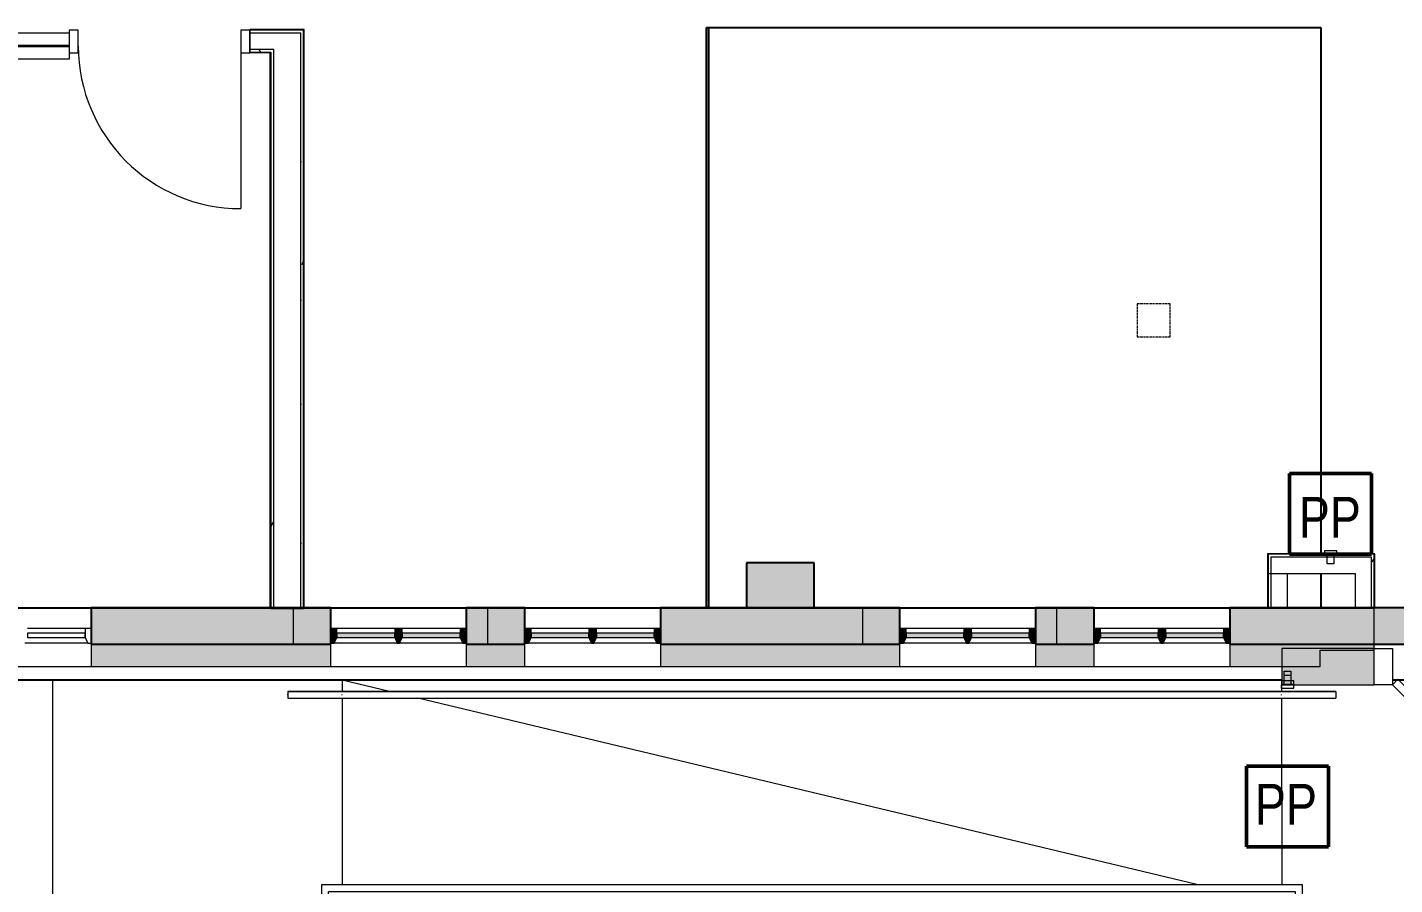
# Model space of a CAD drawing. Header units: inches. Extents: x -3640 to -1418, y -3630 to 137.
# Drawn here: x -2056.1 to -1753.4, y -1219.9 to -1030.1 of the extents above; entities that cross this region are included whole.
import ezdxf

# ---------------------------------------------------------------- set-up
doc = ezdxf.new("R2010")
doc.units = ezdxf.units.IN
doc.header["$MEASUREMENT"] = 0
doc.linetypes.add('Dash', pattern=[0.25, 0.125, -0.125])
doc.linetypes.add('Hidden Equipment- BSALS', pattern=[0.0625, 0.03125, -0.03125])
for name, color, linetype, lineweight in [('A-ANNO-NOTE', 131, 'Continuous', 13), ('A-DETL-GENF-HDLN', 1, 'Dash', 9), ('A-DETL-MEDM', 33, 'Continuous', 20), ('A-DOOR', 31, 'Continuous', 13), ('A-DOOR-FRAM', 31, 'Continuous', 13), ('A-FLOR', 192, 'Continuous', 13), ('A-FLOR-HRAL', 11, 'Continuous', 13), ('A-GLAZ-CURT', 52, 'Continuous', 13), ('A-GLAZ-CWMG', 51, 'Continuous', 13), ('A-WALL', 113, 'Continuous', 13), ('A-WALL-PATT', 111, 'Continuous', 13), ('E-SERT', 181, 'Continuous', 13), ('I-WALL', 2, 'Continuous', 13), ('L-SITE-WALL', 31, 'Continuous', 13), ('Q-SPCQ', 91, 'Continuous', 13), ('S-COLS', 52, 'Continuous', 13)]:
    doc.layers.add(name, color=color, linetype=linetype, lineweight=lineweight)
doc.styles.add('Arial Narrow', font='ARIALN.TTF', dxfattribs={"height": 9})
pattern_1 = [(0, (0, 0), (30.72, 7.68), [1.267, -21.773, 1.267, -21.773, -122.88]), (0, (0, 0), (30.72, 7.68), [-46.08, 1.267, -44.813, 1.267, -21.773, -53.76]), (0, (0, 0), (30.72, 7.68), [-115.2, 1.267, -14.093, 1.267, -37.133]), (120, (11.52, 3.84), (-22.011075, 22.7643), [1.267, -21.773, 1.267, -21.773, -122.88]), (120, (11.52, 3.84), (-22.011075, 22.7643), [-46.08, 1.267, -44.813, 1.267, -21.773, -53.76]), (120, (11.52, 3.84), (-22.011075, 22.7643), [-115.2, 1.267, -14.093, 1.267, -37.133]), (240, (15.36, 19.2), (-8.708925, -30.4443), [1.267, -21.773, 1.267, -21.773, -122.88]), (240, (15.36, 19.2), (-8.708925, -30.4443), [-46.08, 1.267, -44.813, 1.267, -21.773, -53.76]), (240, (15.36, 19.2), (-8.708925, -30.4443), [-115.2, 1.267, -14.093, 1.267, -37.133])]

# ---------------------------------------------------------------- blocks, each defined once
blk = doc.blocks.new('15830016-STRUCT_MARTINEZ-MOORE_CENTRAL_v2018_rvt-1-DIMENSION PLAN - LEVEL 1 _567_ - 2__ - CAD')
at = {"layer": 'A-WALL-PATT', "lineweight": 20}
h = blk.add_hatch(color=10, dxfattribs=at)
h.paths.add_polyline_path([(-2839.4, -1166.64), (-2839.4, -1158.64), (-2857.4, -1158.64), (-2857.4, -1166.64), (-2852.9, -1166.64)], flags=0)
h.paths.add_polyline_path([(-2799.4, -1166.64), (-2744.9, -1166.64), (-2744.9, -1158.64), (-2799.4, -1158.64), (-2799.4, -1163.58)], flags=0)
h.paths.add_polyline_path([(-2618.9, -1166.64), (-2618.9, -1158.64), (-2671.9, -1158.64), (-2671.9, -1166.64)], flags=0)
h.paths.add_polyline_path([(-2545.9, -1166.64), (-2492.9, -1166.64), (-2492.9, -1158.64), (-2545.9, -1158.64)], flags=0)
h.paths.add_polyline_path([(-2575.9, -1166.64), (-2575.9, -1158.64), (-2588.9, -1158.64), (-2588.9, -1166.64)], flags=0)
h.paths.add_polyline_path([(-2419.9, -1166.64), (-2366.9, -1166.64), (-2366.9, -1158.64), (-2419.9, -1158.64), (-2419.9, -1163.58)], flags=0)
h.paths.add_polyline_path([(-2452.83, -1166.64), (-2449.9, -1166.64), (-2449.9, -1158.64), (-2462.9, -1158.64), (-2462.9, -1166.64)], flags=0)
h.paths.add_polyline_path([(-2336.9, -1166.64), (-2323.9, -1166.64), (-2323.9, -1158.64), (-2336.9, -1158.64)], flags=0)
h.paths.add_polyline_path([(-2714.9, -1166.64), (-2701.9, -1166.64), (-2701.9, -1158.64), (-2714.9, -1158.64), (-2714.9, -1163.58)], flags=0)
h.paths.add_polyline_path([(-1994.53, -1166.64), (-1988.9, -1166.64), (-1988.9, -1158.64), (-2041.9, -1158.64), (-2041.9, -1166.64), (-2032.72, -1166.64)], flags=0)
h.paths.add_polyline_path([(-1915.9, -1166.64), (-1862.9, -1166.64), (-1862.9, -1158.64), (-1915.9, -1158.64), (-1915.9, -1163.58)], flags=0)
h.paths.add_polyline_path([(-2210.9, -1166.64), (-2197.9, -1166.64), (-2197.9, -1158.64), (-2210.9, -1158.64), (-2210.9, -1163.58)], flags=0)
h.paths.add_polyline_path([(-2167.9, -1166.64), (-2114.9, -1166.64), (-2114.9, -1158.64), (-2167.9, -1158.64), (-2167.9, -1163.58)], flags=0)
h.paths.add_polyline_path([(-2240.9, -1166.64), (-2240.9, -1158.64), (-2293.9, -1158.64), (-2293.9, -1166.64)], flags=0)
h.paths.add_polyline_path([(-1945.9, -1166.64), (-1945.9, -1158.64), (-1958.9, -1158.64), (-1958.9, -1166.64), (-1956.34, -1166.64)], flags=0)
h.paths.add_polyline_path([(-1747.16, -1166.64), (-1747.16, -1158.64), (-1789.9, -1158.64), (-1789.9, -1166.64), (-1765.39, -1166.64)], flags=0)
h.paths.add_polyline_path([(-1832.9, -1166.64), (-1819.9, -1166.64), (-1819.9, -1158.64), (-1832.9, -1158.64), (-1832.9, -1163.58)], flags=0)
at = {"layer": 'S-COLS', "lineweight": 5}
blk.add_hatch(color=50, dxfattribs=at).paths.add_polyline_path([(-1896.9, -1158.64), (-1881.9, -1158.64), (-1881.9, -1148.64), (-1896.9, -1148.64)], flags=0)
at = {"layer": 'A-FLOR', "color": 253, "lineweight": 25}
for p, q in [((-1905.71, -1158.64), (-1905.71, -1030.14)), ((-1905.71, -1030.14), (-1769.71, -1030.14)), ((-1905.27, -1030.14), (-1905.27, -1158.64)), ((-1769.71, -1030.14), (-1769.71, -1146.64)), ((-1769.71, -1151.02), (-1769.71, -1158.64))]:
    blk.add_line(p, q, dxfattribs=at)
at = {"layer": 'A-WALL', "color": 253, "lineweight": 25}
for p, q in [((-2105.66, -1158.64), (-2041.9, -1158.64)), ((-1988.9, -1158.64), (-1958.9, -1158.64)), ((-1945.9, -1158.64), (-1915.9, -1158.64)), ((-1862.9, -1158.64), (-1832.9, -1158.64)), ((-1819.9, -1158.64), (-1789.9, -1158.64)), ((-1778.4, -1174.64), (-2105.66, -1174.64)), ((-1747.16, -1174.64), (-1753.9, -1174.64))]:
    blk.add_line(p, q, dxfattribs=at)
at = {"layer": 'L-SITE-WALL', "color": 253, "lineweight": 25}
for p, q in [((-1988.9, -1158.64), (-2041.9, -1158.64)), ((-2041.9, -1158.64), (-2041.9, -1166.64)), ((-1988.9, -1166.64), (-1988.9, -1158.64)), ((-1945.9, -1158.64), (-1958.9, -1158.64)), ((-1958.9, -1158.64), (-1958.9, -1166.64)), ((-1945.9, -1166.64), (-1945.9, -1158.64)), ((-1896.9, -1158.64), (-1915.9, -1158.64)), ((-1915.9, -1158.64), (-1915.9, -1166.64)), ((-1881.9, -1158.64), (-1896.9, -1158.64)), ((-1862.9, -1158.64), (-1881.9, -1158.64)), ((-1862.9, -1166.64), (-1862.9, -1158.64)), ((-1819.9, -1158.64), (-1832.9, -1158.64)), ((-1832.9, -1158.64), (-1832.9, -1166.64)), ((-1819.9, -1166.64), (-1819.9, -1158.64)), ((-1747.16, -1158.64), (-1789.9, -1158.64)), ((-1789.9, -1158.64), (-1789.9, -1166.64)), ((-2041.9, -1166.64), (-1988.9, -1166.64)), ((-1958.9, -1166.64), (-1945.9, -1166.64)), ((-1915.9, -1166.64), (-1862.9, -1166.64)), ((-1832.9, -1166.64), (-1819.9, -1166.64)), ((-1789.9, -1166.64), (-1747.16, -1166.64))]:
    blk.add_line(p, q, dxfattribs=at)
at = {"layer": 'S-COLS', "color": 253, "lineweight": 25}
for p, q in [((-1881.9, -1148.64), (-1896.9, -1148.64)), ((-1896.9, -1148.64), (-1896.9, -1158.64)), ((-1881.9, -1158.64), (-1881.9, -1148.64))]:
    blk.add_line(p, q, dxfattribs=at)
at = {"layer": 'S-COLS', "color": 9}
blk.add_line((-1896.9, -1158.64), (-1881.9, -1158.64), dxfattribs=at)
blk = doc.blocks.new('SD_Card_Reader-BSALS - Card Reader-2502576-DIMENSION PLAN - LEVEL 1 _567_ - 2__ - CAD')
at = {"layer": 'E-SERT', "color": 250, "lineweight": 9}
for p, q in [((-1777.85, -1174.77), (-1777.85, -1172.64)), ((-1777.85, -1172.64), (-1776.35, -1172.64)), ((-1776.35, -1172.64), (-1776.35, -1174.77)), ((-1778.47, -1174.77), (-1778.47, -1175.52)), ((-1775.72, -1174.77), (-1778.47, -1174.77)), ((-1778.47, -1175.52), (-1775.72, -1175.52)), ((-1775.72, -1175.52), (-1775.72, -1174.77))]:
    blk.add_line(p, q, dxfattribs=at)
blk = doc.blocks.new('SD_Pass Plate-BSALS - Standard-2505287-DIMENSION PLAN - LEVEL 1 _567_ - 2__ - CAD')
at = {"layer": 'E-SERT', "color": 250, "lineweight": 9}
for p, q in [((-1766.21, -1146.02), (-1768.96, -1146.02)), ((-1768.96, -1146.02), (-1768.96, -1146.77)), ((-1768.96, -1146.77), (-1766.21, -1146.77)), ((-1768.34, -1148.89), (-1768.34, -1146.77)), ((-1766.84, -1146.77), (-1766.84, -1148.89)), ((-1766.21, -1146.77), (-1766.21, -1146.02)), ((-1766.84, -1148.89), (-1768.34, -1148.89))]:
    blk.add_line(p, q, dxfattribs=at)
blk = doc.blocks.new('SD_Pass Plate-BSALS - Standard-2884169-DIMENSION PLAN - LEVEL 1 _567_ - 2__ - CAD')
at = {"layer": 'E-SERT', "color": 250, "lineweight": 9}
for p, q in [((-1777.86, -1175.64), (-1777.86, -1173.52)), ((-1777.86, -1173.52), (-1776.36, -1173.52)), ((-1776.36, -1173.52), (-1776.36, -1175.64)), ((-1778.49, -1175.64), (-1778.49, -1176.39)), ((-1775.74, -1175.64), (-1778.49, -1175.64)), ((-1778.49, -1176.39), (-1775.74, -1176.39)), ((-1775.74, -1176.39), (-1775.74, -1175.64))]:
    blk.add_line(p, q, dxfattribs=at)
blk = doc.blocks.new('15830016-ELEC_BSALS_CENTRAL_v2018_rvt-1-DIMENSION PLAN - LEVEL 1 _567_ - 2__ - CAD')
at = {"layer": 'A-ANNO-NOTE', "lineweight": 50}
for p, q in [((-1776.65, -1128.86), (-1758.53, -1128.86)), ((-1776.65, -1146.77), (-1776.65, -1128.86)), ((-1758.53, -1146.77), (-1758.53, -1128.86)), ((-1776.65, -1146.77), (-1758.53, -1146.77)), ((-1786.17, -1193.64), (-1786.17, -1211.55)), ((-1768.05, -1193.64), (-1786.17, -1193.64)), ((-1768.05, -1193.64), (-1768.05, -1211.55)), ((-1768.05, -1211.55), (-1786.17, -1211.55))]:
    blk.add_line(p, q, dxfattribs=at)
at = {"color": 250, "lineweight": 9}
for name in ['SD_Pass Plate-BSALS - Standard-2505287-DIMENSION PLAN - LEVEL 1 _567_ - 2__ - CAD', 'SD_Pass Plate-BSALS - Standard-2884169-DIMENSION PLAN - LEVEL 1 _567_ - 2__ - CAD', 'SD_Card_Reader-BSALS - Card Reader-2502576-DIMENSION PLAN - LEVEL 1 _567_ - 2__ - CAD']:
    blk.add_blockref(name, (0, 0), dxfattribs=at)
at = {"layer": 'A-ANNO-NOTE', "lineweight": 9, "char_height": 9, "width": 16.968, "attachment_point": 1, "style": 'Arial Narrow'}
for insert in [(-1774.62, -1134.07), (-1784.33, -1197.6)]:
    blk.add_mtext('PP', dxfattribs=dict(at, insert=insert))
blk = doc.blocks.new('System Panel - Winco Glass-383356-DIMENSION PLAN - LEVEL 1 _567_ - 2__ - CAD')
at = {"layer": 'A-GLAZ-CURT', "lineweight": 9}
blk.add_hatch(color=90, dxfattribs=at).paths.add_polyline_path([(6.390625, 0), (6.390625, 1), (-6.390625, 1), (-6.390625, 0)], flags=0)
at = {"layer": 'A-GLAZ-CURT', "lineweight": 20}
for p, q in [((6.390625, 1), (-6.390625, 1)), ((-6.390625, 1), (-6.390625, 0)), ((6.390625, 0), (6.390625, 1)), ((-6.390625, 0), (6.390625, 0))]:
    blk.add_line(p, q, dxfattribs=at)
blk = doc.blocks.new('Rectangular Mullion - Winco Accent Full_Left-383357-DIMENSION PLAN - LEVEL 1 _567_ - 2__ - CAD')
at = {"layer": 'A-GLAZ-CWMG', "lineweight": 9}
blk.add_hatch(color=90, dxfattribs=at).paths.add_polyline_path([(-0.79, 1.25), (0, 1.25), (0, -2), (-1.38, -2), (-1.38, 0)], flags=0)
at = {"layer": 'A-GLAZ-CWMG', "lineweight": 20}
for p, q in [((-1.38, 0), (-0.79, 1.25)), ((-1.38, -2), (-1.38, 0)), ((-0.79, 1.25), (0, 1.25)), ((0, 1.25), (0, -2)), ((0, -2), (-1.38, -2))]:
    blk.add_line(p, q, dxfattribs=at)
blk = doc.blocks.new('Rectangular Mullion - Winco Accent Full_Right-383360-DIMENSION PLAN - LEVEL 1 _567_ - 2__ - CAD')
at = {"layer": 'A-GLAZ-CWMG', "lineweight": 9}
for p, q in [((-2730.74, -1163.2), (-2743.52, -1163.2)), ((-2730.16, -1166.45), (-2744.1, -1166.45))]:
    blk.add_line(p, q, dxfattribs=at)
blk = doc.blocks.new('Rectangular Mullion - Winco Accent Full_Right-383365-DIMENSION PLAN - LEVEL 1 _567_ - 2__ - CAD')
at = {"layer": 'A-GLAZ-CWMG', "lineweight": 9}
blk.add_hatch(color=90, dxfattribs=at).paths.add_polyline_path([(0, 1.25), (-0.79, 1.25), (-1.38, 0), (-1.38, -2), (0, -2), (0, -1.62)], flags=0)
at = {"layer": 'A-GLAZ-CWMG', "lineweight": 20}
for p, q in [((-0.79, 1.25), (-1.38, 0)), ((-1.38, 0), (-1.38, -2)), ((0, 1.25), (-0.79, 1.25)), ((0, -2), (0, 1.25)), ((-1.38, -2), (0, -2))]:
    blk.add_line(p, q, dxfattribs=at)
blk = doc.blocks.new('Rectangular Mullion - Winco Accent Full_Right-384203-DIMENSION PLAN - LEVEL 1 _567_ - 2__ - CAD')
at = {"layer": 'A-GLAZ-CWMG', "lineweight": 9}
for p, q in [((-2716.27, -1163.2), (-2729.05, -1163.2)), ((-2715.69, -1166.45), (-2729.63, -1166.45))]:
    blk.add_line(p, q, dxfattribs=at)
blk = doc.blocks.new('Rectangular Mullion - Winco Accent Full-384206-DIMENSION PLAN - LEVEL 1 _567_ - 2__ - CAD')
at = {"layer": 'A-GLAZ-CWMG', "lineweight": 9}
blk.add_hatch(color=90, dxfattribs=at).paths.add_polyline_path([(0.26, 1.25), (0.84, 0), (0.84, -2), (-0.84, -2), (-0.84, 0), (-0.26, 1.25)], flags=0)
at = {"layer": 'A-GLAZ-CWMG', "lineweight": 20}
for p, q in [((-0.84, 0), (-0.26, 1.25)), ((-0.84, -2), (-0.84, 0)), ((-0.26, 1.25), (0.26, 1.25)), ((0.26, 1.25), (0.84, 0)), ((0.84, 0), (0.84, -2)), ((0.84, -2), (-0.84, -2))]:
    blk.add_line(p, q, dxfattribs=at)
blk = doc.blocks.new('Basic Wall _ B6-7 1_4_-BSALS - ___-3569055-DIMENSION PLAN - LEVEL 1 _567_ - 2__ - CAD')
at = {"layer": 'I-WALL', "lineweight": 20}
for p, q in [((-2002.27, -1035.77), (-2002.15, -1035.64)), ((-2002.27, -1158.64), (-2002.27, -1035.77))]:
    blk.add_line(p, q, dxfattribs=at)
blk = doc.blocks.new('Basic Wall _ B6-7 1_4_-BSALS - ___-3569054-DIMENSION PLAN - LEVEL 1 _567_ - 2__ - CAD')
at = {"layer": 'I-WALL', "lineweight": 20}
for p in [(-1994.9, -1030.77), (-1994.77, -1158.64)]:
    blk.add_line(p, (-1994.77, -1030.64), dxfattribs=at)
blk = doc.blocks.new('Rectangular Mullion - Winco Accent Full_Left-V68-DIMENSION PLAN - LEVEL 1 _567_ - 2__ - CAD')
at = {"layer": 'A-GLAZ-CWMG', "lineweight": 20}
for p, q in [((-1.38, 0), (-0.79, 1.25)), ((-1.38, -2), (-1.38, 0)), ((-0.79, 1.25), (0, 1.25)), ((0, 1.25), (0, -2)), ((0, -2), (-1.38, -2))]:
    blk.add_line(p, q, dxfattribs=at)
blk = doc.blocks.new('System Panel - Winco Glass-V67-DIMENSION PLAN - LEVEL 1 _567_ - 2__ - CAD')
at = {"layer": 'A-GLAZ-CURT', "lineweight": 20}
for p, q in [((6.390625, 1), (-6.390625, 1)), ((-6.390625, 1), (-6.390625, 0)), ((6.390625, 0), (6.390625, 1)), ((-6.390625, 0), (6.390625, 0))]:
    blk.add_line(p, q, dxfattribs=at)
blk = doc.blocks.new('Rectangular Mullion - Winco Accent Full_Right-V71-DIMENSION PLAN - LEVEL 1 _567_ - 2__ - CAD')
at = {"layer": 'A-GLAZ-CWMG', "lineweight": 9}
for p, q in [((-2086.27, -1163.2), (-2099.05, -1163.2)), ((-2085.69, -1166.45), (-2099.63, -1166.45))]:
    blk.add_line(p, q, dxfattribs=at)
blk = doc.blocks.new('Door-J1_4-Curtain_Wall-_only works in CW_-BSALS1 - Door-J1_4-Wide_Stile-BSALS-3387958-DIMENSION PLAN - LEVEL 1 _567_ - 2__ - CAD')
at = {"layer": 'A-DOOR', "lineweight": 20}
blk.add_line((18, 0), (18, -36), dxfattribs=at)
at = {"layer": 'A-DOOR', "lineweight": 9}
blk.add_arc((18, 0), 36, 180, 270, dxfattribs=at)
blk = doc.blocks.new('System Panel - interior glazed panels-3387456-DIMENSION PLAN - LEVEL 1 _567_ - 2__ - CAD')
at = {"layer": 'A-GLAZ-CURT', "lineweight": 20}
for p, q in [((15, 0.125), (-15, 0.125)), ((-15, 0.125), (-15, -0.125)), ((15, -0.125), (15, 0.125)), ((-15, -0.125), (15, -0.125))]:
    blk.add_line(p, q, dxfattribs=at)
blk = doc.blocks.new('Rectangular Mullion - 2_ x 5_ Rectangular-3387459-DIMENSION PLAN - LEVEL 1 _567_ - 2__ - CAD')
at = {"layer": 'A-GLAZ-CWMG', "lineweight": 20}
for p, q in [((0, 3.5), (-2, 3.5)), ((-2, 3.5), (-2, -1.5)), ((0, -1.5), (0, 3.5)), ((-2, -1.5), (0, -1.5))]:
    blk.add_line(p, q, dxfattribs=at)
blk = doc.blocks.new('Rectangular Mullion - 2_ x 5_ Rectangular-3387454-DIMENSION PLAN - LEVEL 1 _567_ - 2__ - CAD')
at = {"layer": 'A-GLAZ-CWMG', "lineweight": 20}
for p, q in [((-1, 3.5), (1, 3.5)), ((-1, -1.5), (-1, 3.5)), ((1, 3.5), (1, -1.5)), ((1, -1.5), (-1, -1.5))]:
    blk.add_line(p, q, dxfattribs=at)
blk = doc.blocks.new('Rectangular Mullion - 6 x 6 interior mullion-2779906-DIMENSION PLAN - LEVEL 1 _567_ - 2__ - CAD')
at = {"layer": 'A-GLAZ-CWMG', "lineweight": 9}
for p, q in [((-2076.77, -1031.33), (-2046.77, -1031.33)), ((-2076.77, -1037.2), (-2076.77, -1035.77)), ((-2046.77, -1037.2), (-2076.77, -1037.2)), ((-2046.77, -1035.77), (-2046.77, -1037.2))]:
    blk.add_line(p, q, dxfattribs=at)
blk = doc.blocks.new('Basic Wall _ B3-4 7_8_-BSALS - ___-3568013-DIMENSION PLAN - LEVEL 1 _567_ - 2__ - CAD')
at = {"layer": 'I-WALL', "lineweight": 20}
for p, q in [((-2154.52, -1035.77), (-2154.65, -1035.64)), ((-2078.77, -1035.77), (-2154.52, -1035.77)), ((-2002.27, -1035.77), (-2006.77, -1035.77)), ((-2002.15, -1035.64), (-2002.27, -1035.77))]:
    blk.add_line(p, q, dxfattribs=at)
blk = doc.blocks.new('Basic Wall _ B3-4 7_8_-BSALS - ___-3568012-DIMENSION PLAN - LEVEL 1 _567_ - 2__ - CAD')
at = {"layer": 'I-WALL', "lineweight": 20}
for p, q in [((-2161.9, -1030.77), (-2162.02, -1030.64)), ((-2078.77, -1030.64), (-2162.02, -1030.64)), ((-2078.77, -1030.64), (-2078.77, -1030.77)), ((-2006.77, -1030.77), (-2006.77, -1030.64)), ((-1994.77, -1030.64), (-2006.77, -1030.64)), ((-1994.77, -1030.64), (-1994.9, -1030.77))]:
    blk.add_line(p, q, dxfattribs=at)
blk = doc.blocks.new('Equip-Projector-Ceiling- BSALS - PROJECTOR-3908034-DIMENSION PLAN - LEVEL 1 _567_ - 2__ - CAD')
at = {"layer": 'Q-SPCQ', "linetype": 'Hidden Equipment- BSALS', "lineweight": 20}
for p, q in [((-3.65, -3.65), (-3.65, 3.65)), ((-3.65, 3.65), (3.65, 3.65)), ((3.65, 3.65), (3.65, -3.65)), ((3.65, -3.65), (-3.65, -3.65))]:
    blk.add_line(p, q, dxfattribs=at)
blk = doc.blocks.new('Door-D2_8-Unequal_Pair-BSALS - D2_8-72X101-BSALS-4189709-DIMENSION PLAN - LEVEL 1 _567_ - 2__ - CAD')
at = {"layer": 'A-DETL-GENF-HDLN'}
blk.add_arc((-36, -4), 36, 317.7863, 0, dxfattribs=at)
at = {"layer": 'A-DETL-MEDM'}
for p, q in [((-34.76, -2.76), (-36, -4)), ((-9.31, -28.22), (-34.76, -2.76)), ((-36, -4), (-10.54, -29.46)), ((-10.54, -29.46), (-9.31, -28.22))]:
    blk.add_line(p, q, dxfattribs=at)
at = {"layer": 'A-DOOR', "lineweight": 20}
for p, q in [((34.25, -4), (36, -4)), ((34.25, -40), (34.25, -4)), ((36, -4), (36, -40)), ((36, -40), (34.25, -40))]:
    blk.add_line(p, q, dxfattribs=at)
at = {"layer": 'A-DOOR', "lineweight": 9}
blk.add_arc((36, -4.04), 36, 179.9323, 267.2137, dxfattribs=at)
at = {"layer": 'A-DOOR-FRAM', "lineweight": 20}
for p, q in [((-40, -4), (-40, 4)), ((-40, 4), (-36, 4)), ((-36, 4), (-36, -4)), ((36, -4), (36, 4)), ((36, 4), (40, 4)), ((40, 4), (40, -4)), ((-36, -4), (-40, -4)), ((40, -4), (36, -4))]:
    blk.add_line(p, q, dxfattribs=at)
blk = doc.blocks.new('Basic Wall _ A3-4 1_4_-BSALS - ___-3569889-DIMENSION PLAN - LEVEL 1 _567_ - 2__ - CAD')
at = {"layer": 'I-WALL', "lineweight": 20}
for q in [(-1781.4, -1146.77), (-1781.52, -1158.64)]:
    blk.add_line((-1781.52, -1146.64), q, dxfattribs=at)
blk = doc.blocks.new('Basic Wall _ A3-4 1_4_-BSALS - ___-3569892-DIMENSION PLAN - LEVEL 1 _567_ - 2__ - CAD')
at = {"layer": 'I-WALL', "lineweight": 20}
for p, q in [((-1781.4, -1146.77), (-1781.52, -1146.64)), ((-1757.77, -1146.64), (-1781.52, -1146.64)), ((-1757.77, -1146.64), (-1757.9, -1146.77))]:
    blk.add_line(p, q, dxfattribs=at)
blk = doc.blocks.new('Basic Wall _ A3-4 1_4_-BSALS - ___-3569893-DIMENSION PLAN - LEVEL 1 _567_ - 2__ - CAD')
at = {"layer": 'I-WALL', "lineweight": 20}
for p in [(-1757.9, -1146.77), (-1757.77, -1158.64)]:
    blk.add_line(p, (-1757.77, -1146.64), dxfattribs=at)
blk = doc.blocks.new('Top Rail Type - Top Rail_Internal_-V103-DIMENSION PLAN - LEVEL 1 _567_ - 2__ - CAD')
at = {"layer": 'A-FLOR-HRAL', "lineweight": 9}
for p, q in [((-1990.9, -1219.89), (-1986.39, -1219.89)), ((-1990.9, -1224.39), (-1990.9, -1219.89)), ((-1989.4, -1221.39), (-1986.39, -1221.39)), ((-1989.4, -1224.39), (-1989.4, -1221.39)), ((-1986.39, -1219.89), (-1794.07, -1219.89)), ((-1986.39, -1221.39), (-1794.07, -1221.39)), ((-1794.07, -1219.89), (-1778.4, -1219.89)), ((-1794.07, -1221.39), (-1778.4, -1221.39)), ((-1778.4, -1219.89), (-1773.9, -1219.89)), ((-1778.4, -1221.39), (-1775.4, -1221.39)), ((-1775.4, -1221.39), (-1775.4, -1267.02)), ((-1773.9, -1219.89), (-1773.9, -1267.02)), ((-1990.9, -1242.39), (-1990.9, -1224.39)), ((-1989.4, -1242.39), (-1989.4, -1224.39)), ((-1990.9, -1242.39), (-1989.4, -1242.39)), ((-1773.9, -1267.02), (-1775.4, -1267.02))]:
    blk.add_line(p, q, dxfattribs=at)
blk = doc.blocks.new('Basic Wall _ A3-4 1_4_-BSALS - ___-3569895-DIMENSION PLAN - LEVEL 1 _567_ - 2__ - CAD')
at = {"layer": 'I-WALL', "lineweight": 20}
for q in [(-1781.4, -1151.02), (-1781.52, -1158.64)]:
    blk.add_line((-1781.52, -1151.02), q, dxfattribs=at)
blk = doc.blocks.new('Top Rail Type - Top Rail_Internal_-4237984-DIMENSION PLAN - LEVEL 1 _567_ - 2__ - CAD')
at = {"layer": 'A-FLOR-HRAL', "lineweight": 9}
for p, q in [((-1986.34, -1177.14), (-1998.4, -1177.14)), ((-1972.73, -1177.14), (-1986.34, -1177.14)), ((-1778.38, -1177.14), (-1972.73, -1177.14)), ((-1766.4, -1177.14), (-1778.38, -1177.14)), ((-1998.4, -1177.98), (-1998.4, -1177.8)), ((-1998.4, -1178.64), (-1986.34, -1178.64)), ((-1986.34, -1178.64), (-1972.73, -1178.64)), ((-1972.73, -1178.64), (-1778.38, -1178.64)), ((-1778.38, -1178.64), (-1766.4, -1178.64)), ((-1766.4, -1177.8), (-1766.4, -1177.98))]:
    blk.add_line(p, q, dxfattribs=at)
for points in [[(-1986.36, -1177.98), (-1986.36, -1177.95), (-1986.36, -1177.89), (-1986.36, -1177.83), (-1986.36, -1177.8)], [(-1778.41, -1177.98), (-1778.41, -1177.95), (-1778.41, -1177.89), (-1778.41, -1177.83), (-1778.41, -1177.8)]]:
    blk.add_open_spline(points, degree=3, dxfattribs=at)
blk = doc.blocks.new('Top Rail Type - Top Rail_Internal_-V121-DIMENSION PLAN - LEVEL 1 _567_ - 2__ - CAD')
at = {"layer": 'A-FLOR-HRAL', "lineweight": 9}
for p, q in [((-1998.4, -1177.14), (-1998.4, -1178.64)), ((-1998.4, -1177.14), (-1986.36, -1177.14)), ((-1986.36, -1177.14), (-1972.77, -1177.14)), ((-1972.77, -1177.14), (-1778.41, -1177.14)), ((-1778.41, -1177.14), (-1766.4, -1177.14)), ((-1766.4, -1177.14), (-1766.4, -1178.64)), ((-1998.4, -1178.64), (-1986.36, -1178.64)), ((-1986.36, -1178.64), (-1972.77, -1178.64)), ((-1972.77, -1178.64), (-1778.41, -1178.64)), ((-1778.41, -1178.64), (-1766.4, -1178.64))]:
    blk.add_line(p, q, dxfattribs=at)

msp = doc.modelspace()

# ---------------------------------------------------------------- block references
at = {"lineweight": 5}
msp.add_blockref('15830016-STRUCT_MARTINEZ-MOORE_CENTRAL_v2018_rvt-1-DIMENSION PLAN - LEVEL 1 _567_ - 2__ - CAD', (0, 0), dxfattribs=at)

# ---------------------------------------------------------------- next in the draw order: hatches: boundary and pattern name
at = {"layer": 'A-WALL-PATT', "lineweight": 9}
h = msp.add_hatch(dxfattribs=at)
h.set_pattern_fill('FP_1', color=256, style=0, pattern_type=2)
h.set_pattern_definition(pattern_1)
h.paths.add_polyline_path([(-2001.52, -1031.39), (-1995.52, -1031.39), (-1995.52, -1030.77), (-2006.77, -1030.77), (-2006.77, -1031.39), (-2002.15, -1031.39)], flags=0)
h.paths.add_polyline_path([(-2078.77, -1031.39), (-2078.77, -1030.77), (-2161.9, -1030.77), (-2161.9, -1031.39), (-2147.3, -1031.39)], flags=0)
h = msp.add_hatch(dxfattribs=at)
h.set_pattern_fill('FP_1', color=256, style=0, pattern_type=2)
h.set_pattern_definition(pattern_1)
h.paths.add_polyline_path([(-1995.52, -1158.77), (-1994.9, -1158.77), (-1994.9, -1030.77), (-1995.52, -1030.77), (-1995.52, -1098.84)], flags=0)
h = msp.add_hatch(dxfattribs=at)
h.set_pattern_fill('FP_1', color=256, style=0, pattern_type=2)
h.set_pattern_definition(pattern_1)
h.paths.add_polyline_path([(-2002.15, -1035.64), (-2002.15, -1035.02), (-2006.77, -1035.02), (-2006.77, -1035.64)], flags=0)
h.paths.add_polyline_path([(-2078.77, -1035.64), (-2078.77, -1035.02), (-2155.27, -1035.02), (-2155.27, -1035.64), (-2147.3, -1035.64)], flags=0)
h = msp.add_hatch(dxfattribs=at)
h.set_pattern_fill('FP_1', color=256, style=0, pattern_type=2)
h.set_pattern_definition(pattern_1)
h.paths.add_polyline_path([(-2002.15, -1158.77), (-2001.52, -1158.77), (-2001.52, -1035.02), (-2002.15, -1035.02), (-2002.15, -1098.84)], flags=0)
h = msp.add_hatch(dxfattribs=at)
h.set_pattern_fill('FP_1', color=256, style=0, pattern_type=2)
h.set_pattern_definition(pattern_1)
h.paths.add_polyline_path([(-1757.9, -1158.64), (-1757.9, -1146.77), (-1758.52, -1146.77), (-1758.52, -1158.64)], flags=0)
at = {"layer": 'A-WALL-PATT', "lineweight": 20}
h = msp.add_hatch(color=10, dxfattribs=at)
h.paths.add_polyline_path([(-1879.96, -1171.64), (-1862.9, -1171.64), (-1862.9, -1158.77), (-1915.9, -1158.77), (-1915.9, -1171.64)], flags=0)
h.paths.add_polyline_path([(-2041.9, -1171.64), (-1988.9, -1171.64), (-1988.9, -1158.77), (-2041.9, -1158.77), (-2041.9, -1163.58)], flags=0)
h.paths.add_polyline_path([(-1958.9, -1171.64), (-1945.9, -1171.64), (-1945.9, -1158.77), (-1958.9, -1158.77), (-1958.9, -1163.58)], flags=0)
h.paths.add_polyline_path([(-1774.94, -1171.64), (-1769.9, -1171.64), (-1769.9, -1158.77), (-1789.9, -1158.77), (-1789.9, -1171.64), (-1784.48, -1171.64)], flags=0)
h.paths.add_polyline_path([(-1819.9, -1171.64), (-1819.9, -1158.77), (-1832.9, -1158.77), (-1832.9, -1171.64), (-1822.67, -1171.64)], flags=0)
h.paths.add_polyline_path([(-2071.9, -1171.64), (-2071.9, -1158.77), (-2084.9, -1158.77), (-2084.9, -1171.64)], flags=0)
h.paths.add_polyline_path([(-2671.9, -1171.64), (-2618.9, -1171.64), (-2618.9, -1158.77), (-2671.9, -1158.77)], flags=0)
h.paths.add_polyline_path([(-2714.9, -1171.64), (-2701.9, -1171.64), (-2701.9, -1158.77), (-2714.9, -1158.77), (-2714.9, -1163.58)], flags=0)
h.paths.add_polyline_path([(-2744.9, -1171.64), (-2744.9, -1158.77), (-2761.02, -1158.77), (-2761.02, -1171.64), (-2758.35, -1171.64)], flags=0)
h.paths.add_polyline_path([(-2545.9, -1171.64), (-2492.9, -1171.64), (-2492.9, -1158.77), (-2545.9, -1158.77)], flags=0)
h.paths.add_polyline_path([(-2575.9, -1171.64), (-2575.9, -1158.77), (-2588.9, -1158.77), (-2588.9, -1171.64)], flags=0)
h.paths.add_polyline_path([(-2462.9, -1171.64), (-2449.9, -1171.64), (-2449.9, -1158.77), (-2462.9, -1158.77)], flags=0)
h.paths.add_polyline_path([(-2419.9, -1171.64), (-2366.9, -1171.64), (-2366.9, -1158.77), (-2419.9, -1158.77), (-2419.9, -1163.58)], flags=0)
h.paths.add_polyline_path([(-2764.65, -1171.64), (-2764.65, -1158.77), (-2799.4, -1158.77), (-2799.4, -1171.64), (-2796.55, -1171.64)], flags=0)
h.paths.add_polyline_path([(-2852.4, -1171.64), (-2839.4, -1171.64), (-2839.4, -1158.77), (-2865.27, -1158.77), (-2865.27, -1171.64)], flags=0)
h.paths.add_polyline_path([(-2336.9, -1171.64), (-2323.9, -1171.64), (-2323.9, -1158.77), (-2336.9, -1158.77)], flags=0)
h.paths.add_polyline_path([(-2114.9, -1171.64), (-2114.9, -1158.77), (-2167.9, -1158.77), (-2167.9, -1171.64), (-2147.3, -1171.64)], flags=0)
h.paths.add_polyline_path([(-2293.9, -1171.64), (-2240.9, -1171.64), (-2240.9, -1158.77), (-2293.9, -1158.77)], flags=0)
h.paths.add_polyline_path([(-2210.9, -1171.64), (-2197.9, -1171.64), (-2197.9, -1158.77), (-2210.9, -1158.77), (-2210.9, -1163.58)], flags=0)
h = msp.add_hatch(color=10, dxfattribs=at)
h.paths.add_polyline_path([(-1765.39, -1166.64), (-1757.9, -1166.64), (-1757.9, -1158.64), (-1789.9, -1158.64), (-1789.9, -1166.64), (-1774.94, -1166.64)], flags=0)
h.paths.add_polyline_path([(-1828.15, -1166.64), (-1828.15, -1158.64), (-1832.9, -1158.64), (-1832.9, -1166.64)], flags=0)
h.paths.add_polyline_path([(-1879.96, -1166.64), (-1871.15, -1166.64), (-1871.15, -1158.64), (-1915.9, -1158.64), (-1915.9, -1166.64)], flags=0)
h.paths.add_polyline_path([(-1958.9, -1166.64), (-1954.15, -1166.64), (-1954.15, -1158.64), (-1958.9, -1158.64), (-1958.9, -1163.58)], flags=0)
h.paths.add_polyline_path([(-1997.15, -1166.64), (-1997.15, -1158.64), (-2041.9, -1158.64), (-2041.9, -1166.64), (-2032.72, -1166.64)], flags=0)
h.paths.add_polyline_path([(-2123.15, -1166.64), (-2123.15, -1158.64), (-2167.9, -1158.64), (-2167.9, -1166.64), (-2147.3, -1166.64)], flags=0)
h.paths.add_polyline_path([(-2210.9, -1166.64), (-2206.15, -1166.64), (-2206.15, -1158.64), (-2210.9, -1158.64), (-2210.9, -1163.58)], flags=0)
h.paths.add_polyline_path([(-2249.15, -1166.64), (-2249.15, -1158.64), (-2293.9, -1158.64), (-2293.9, -1166.64)], flags=0)
h.paths.add_polyline_path([(-2336.9, -1166.64), (-2332.15, -1166.64), (-2332.15, -1158.64), (-2336.9, -1158.64)], flags=0)
h.paths.add_polyline_path([(-2375.15, -1166.64), (-2375.15, -1158.64), (-2419.9, -1158.64), (-2419.9, -1166.64), (-2376.44, -1166.64)], flags=0)
h.paths.add_polyline_path([(-2458.15, -1166.64), (-2458.15, -1158.64), (-2462.9, -1158.64), (-2462.9, -1166.64)], flags=0)
h.paths.add_polyline_path([(-2501.15, -1166.64), (-2501.15, -1158.64), (-2545.9, -1158.64), (-2545.9, -1166.64), (-2529.21, -1166.64)], flags=0)
h.paths.add_polyline_path([(-2588.9, -1166.64), (-2584.15, -1166.64), (-2584.15, -1158.64), (-2588.9, -1158.64)], flags=0)
h.paths.add_polyline_path([(-2627.15, -1166.64), (-2627.15, -1158.64), (-2671.9, -1158.64), (-2671.9, -1166.64)], flags=0)
h.paths.add_polyline_path([(-2714.9, -1166.64), (-2710.15, -1166.64), (-2710.15, -1158.64), (-2714.9, -1158.64), (-2714.9, -1163.58)], flags=0)
h.paths.add_polyline_path([(-2753.15, -1166.64), (-2753.15, -1158.64), (-2799.4, -1158.64), (-2799.4, -1166.64), (-2758.35, -1166.64)], flags=0)
h.paths.add_polyline_path([(-2847.65, -1166.64), (-2847.65, -1158.64), (-2852.4, -1158.64), (-2852.4, -1166.64)], flags=0)
h = msp.add_hatch(color=10, dxfattribs=at)
h.paths.add_polyline_path([(-1648.42, -1168.02), (-1648.42, -1158.77), (-1676.9, -1158.77), (-1676.9, -1168.02)], flags=0)
h.paths.add_polyline_path([(-1769.9, -1168.02), (-1757.9, -1168.02), (-1757.9, -1158.77), (-1769.9, -1158.77), (-1769.9, -1163.58)], flags=0)
h = msp.add_hatch(color=10, dxfattribs=at)
h.paths.add_polyline_path([(-1677.9, -1175.64), (-1656.4, -1175.64), (-1656.4, -1167.64), (-1677.9, -1167.64)], flags=0)
h.paths.add_polyline_path([(-1774.94, -1175.64), (-1757.9, -1175.64), (-1757.9, -1167.64), (-1778.4, -1167.64), (-1778.4, -1175.64)], flags=0)

# ---------------------------------------------------------------- next in the draw order: linework, layer by layer
at = {"layer": 'A-FLOR', "lineweight": 20}
msp.add_line((-2050.4, -1381.89), (-2050.4, -1174.64), dxfattribs=at)
at = {"layer": 'A-FLOR'}
for p, q in [((-1975.91, -1177.14), (-1986.36, -1174.64)), ((-1986.36, -1174.64), (-1986.36, -1177.14)), ((-1778.41, -1174.64), (-1778.41, -1177.14)), ((-1986.36, -1178.64), (-1986.39, -1219.89)), ((-1797.21, -1219.89), (-1969.64, -1178.64)), ((-1778.41, -1178.64), (-1778.4, -1219.89))]:
    msp.add_line(p, q, dxfattribs=at)
at = {"layer": 'A-WALL'}
for p, q in [((-2006.77, -1031.39), (-1995.52, -1031.39)), ((-1995.52, -1158.77), (-1995.52, -1031.39)), ((-2001.52, -1035.02), (-2006.77, -1035.02)), ((-2001.52, -1158.77), (-2001.52, -1035.02)), ((-1758.52, -1147.39), (-1780.77, -1147.39)), ((-1780.77, -1147.39), (-1780.77, -1158.77)), ((-1758.52, -1158.64), (-1758.52, -1147.39))]:
    msp.add_line(p, q, dxfattribs=at)
at = {"layer": 'A-WALL', "lineweight": 20}
for p, q in [((-1757.9, -1158.77), (-2114.9, -1158.77)), ((-1988.9, -1171.64), (-1988.9, -1158.77)), ((-1945.9, -1171.64), (-1945.9, -1158.77)), ((-1862.9, -1171.64), (-1862.9, -1158.77)), ((-1819.9, -1171.64), (-1819.9, -1158.77)), ((-2041.9, -1166.64), (-2041.9, -1171.64)), ((-1958.9, -1166.64), (-1958.9, -1171.64)), ((-1915.9, -1166.64), (-1915.9, -1171.64)), ((-1832.9, -1166.64), (-1832.9, -1171.64)), ((-1789.9, -1166.64), (-1789.9, -1171.64)), ((-1757.9, -1167.64), (-1778.4, -1167.64)), ((-1778.4, -1167.64), (-1778.4, -1175.64)), ((-1769.9, -1171.64), (-1769.9, -1168.02)), ((-1769.9, -1168.02), (-1757.9, -1168.02)), ((-1757.9, -1175.64), (-1757.9, -1166.64)), ((-2197.9, -1171.64), (-1769.9, -1171.64)), ((-1778.4, -1175.64), (-1757.9, -1175.64))]:
    msp.add_line(p, q, dxfattribs=at)
at = {"layer": 'I-WALL', "lineweight": 20}
for p, q in [((-1994.9, -1030.77), (-2006.77, -1030.77)), ((-2006.77, -1030.77), (-2006.77, -1035.64)), ((-1994.9, -1158.77), (-1994.9, -1030.77)), ((-2006.77, -1035.64), (-2002.15, -1035.64)), ((-2002.15, -1035.64), (-2002.15, -1158.77)), ((-1757.9, -1146.77), (-1781.4, -1146.77)), ((-1781.4, -1146.77), (-1781.4, -1158.77)), ((-1757.9, -1158.64), (-1757.9, -1146.77)), ((-1781.4, -1151.02), (-1762.15, -1151.02)), ((-1777.15, -1158.77), (-1777.15, -1151.02)), ((-1762.15, -1151.02), (-1762.15, -1158.64)), ((-2002.15, -1158.77), (-1994.9, -1158.77))]:
    msp.add_line(p, q, dxfattribs=at)
at = {"layer": 'L-SITE-WALL', "lineweight": 20}
for p, q in [((-1997.15, -1158.64), (-2041.9, -1158.64)), ((-2041.9, -1158.64), (-2041.9, -1166.64)), ((-1997.15, -1166.64), (-1997.15, -1158.64)), ((-1954.15, -1158.64), (-1958.9, -1158.64)), ((-1958.9, -1158.64), (-1958.9, -1166.64)), ((-1954.15, -1166.64), (-1954.15, -1158.64)), ((-1915.9, -1158.64), (-1915.9, -1166.64)), ((-1871.15, -1158.64), (-1915.9, -1158.64)), ((-1871.15, -1166.64), (-1871.15, -1158.64)), ((-1828.15, -1158.64), (-1832.9, -1158.64)), ((-1832.9, -1158.64), (-1832.9, -1166.64)), ((-1828.15, -1166.64), (-1828.15, -1158.64)), ((-1757.9, -1158.64), (-1789.9, -1158.64)), ((-1789.9, -1158.64), (-1789.9, -1166.64)), ((-1757.9, -1166.64), (-1757.9, -1158.64)), ((-2041.9, -1166.64), (-1997.15, -1166.64)), ((-1958.9, -1166.64), (-1954.15, -1166.64)), ((-1915.9, -1166.64), (-1871.15, -1166.64)), ((-1832.9, -1166.64), (-1828.15, -1166.64)), ((-1789.9, -1166.64), (-1757.9, -1166.64))]:
    msp.add_line(p, q, dxfattribs=at)

# ---------------------------------------------------------------- next in the draw order: block references
at = {"lineweight": 5}
msp.add_blockref('15830016-ELEC_BSALS_CENTRAL_v2018_rvt-1-DIMENSION PLAN - LEVEL 1 _567_ - 2__ - CAD', (0, 0), dxfattribs=at)
at = {"layer": 'A-DOOR', "lineweight": 20}
for name, p in [('Door-J1_4-Curtain_Wall-_only works in CW_-BSALS1 - Door-J1_4-Wide_Stile-BSALS-3387958-DIMENSION PLAN - LEVEL 1 _567_ - 2__ - CAD', (-2026.77, -1034.27)), ('Door-D2_8-Unequal_Pair-BSALS - D2_8-72X101-BSALS-4189709-DIMENSION PLAN - LEVEL 1 _567_ - 2__ - CAD', (-1717.9, -1171.64))]:
    msp.add_blockref(name, p, dxfattribs=at)
at = {"layer": 'A-FLOR-HRAL', "lineweight": 9}
for name in ['Top Rail Type - Top Rail_Internal_-4237984-DIMENSION PLAN - LEVEL 1 _567_ - 2__ - CAD', 'Top Rail Type - Top Rail_Internal_-V121-DIMENSION PLAN - LEVEL 1 _567_ - 2__ - CAD', 'Top Rail Type - Top Rail_Internal_-V103-DIMENSION PLAN - LEVEL 1 _567_ - 2__ - CAD']:
    msp.add_blockref(name, (0, 0), dxfattribs=at)
at = {"layer": 'A-GLAZ-CURT', "lineweight": 9, "rotation": 180}
msp.add_blockref('System Panel - interior glazed panels-3387456-DIMENSION PLAN - LEVEL 1 _567_ - 2__ - CAD', (-2061.77, -1034.27), dxfattribs=at)
at = {"layer": 'A-GLAZ-CURT', "lineweight": 9}
for name, p in [('System Panel - Winco Glass-V67-DIMENSION PLAN - LEVEL 1 _567_ - 2__ - CAD', (-2049.66, -1165.2)), ('System Panel - Winco Glass-383356-DIMENSION PLAN - LEVEL 1 _567_ - 2__ - CAD', (-1981.13, -1165.2)), ('System Panel - Winco Glass-383356-DIMENSION PLAN - LEVEL 1 _567_ - 2__ - CAD', (-1966.66, -1165.2)), ('System Panel - Winco Glass-383356-DIMENSION PLAN - LEVEL 1 _567_ - 2__ - CAD', (-1938.13, -1165.2)), ('System Panel - Winco Glass-383356-DIMENSION PLAN - LEVEL 1 _567_ - 2__ - CAD', (-1923.66, -1165.2)), ('System Panel - Winco Glass-383356-DIMENSION PLAN - LEVEL 1 _567_ - 2__ - CAD', (-1855.13, -1165.2)), ('System Panel - Winco Glass-383356-DIMENSION PLAN - LEVEL 1 _567_ - 2__ - CAD', (-1840.66, -1165.2)), ('System Panel - Winco Glass-383356-DIMENSION PLAN - LEVEL 1 _567_ - 2__ - CAD', (-1812.13, -1165.2)), ('System Panel - Winco Glass-383356-DIMENSION PLAN - LEVEL 1 _567_ - 2__ - CAD', (-1797.66, -1165.2))]:
    msp.add_blockref(name, p, dxfattribs=at)
at = {"layer": 'A-GLAZ-CWMG', "lineweight": 9}
for name, p in [('Rectangular Mullion - 6 x 6 interior mullion-2779906-DIMENSION PLAN - LEVEL 1 _567_ - 2__ - CAD', (0, 0)), ('Rectangular Mullion - 2_ x 5_ Rectangular-3387459-DIMENSION PLAN - LEVEL 1 _567_ - 2__ - CAD', (-2006.77, -1034.27)), ('Rectangular Mullion - Winco Accent Full_Right-V71-DIMENSION PLAN - LEVEL 1 _567_ - 2__ - CAD', (43, 0)), ('Rectangular Mullion - Winco Accent Full_Right-383360-DIMENSION PLAN - LEVEL 1 _567_ - 2__ - CAD', (756, 0)), ('Rectangular Mullion - Winco Accent Full_Right-384203-DIMENSION PLAN - LEVEL 1 _567_ - 2__ - CAD', (756, 0)), ('Rectangular Mullion - Winco Accent Full_Right-383360-DIMENSION PLAN - LEVEL 1 _567_ - 2__ - CAD', (799, 0)), ('Rectangular Mullion - Winco Accent Full_Right-384203-DIMENSION PLAN - LEVEL 1 _567_ - 2__ - CAD', (799, 0)), ('Rectangular Mullion - Winco Accent Full_Right-383360-DIMENSION PLAN - LEVEL 1 _567_ - 2__ - CAD', (882, 0)), ('Rectangular Mullion - Winco Accent Full_Right-384203-DIMENSION PLAN - LEVEL 1 _567_ - 2__ - CAD', (882, 0)), ('Rectangular Mullion - Winco Accent Full_Right-383360-DIMENSION PLAN - LEVEL 1 _567_ - 2__ - CAD', (925, 0)), ('Rectangular Mullion - Winco Accent Full_Right-384203-DIMENSION PLAN - LEVEL 1 _567_ - 2__ - CAD', (925, 0))]:
    msp.add_blockref(name, p, dxfattribs=at)
at = {"layer": 'A-GLAZ-CWMG', "lineweight": 9, "extrusion": (0, 0, -1)}
msp.add_blockref('Rectangular Mullion - 2_ x 5_ Rectangular-3387454-DIMENSION PLAN - LEVEL 1 _567_ - 2__ - CAD', (2045.77, -1034.27), dxfattribs=at)
at = {"layer": 'A-GLAZ-CWMG', "lineweight": 9, "extrusion": (0, 0, -1), "rotation": 180}
for name, p in [('Rectangular Mullion - Winco Accent Full_Left-V68-DIMENSION PLAN - LEVEL 1 _567_ - 2__ - CAD', (2041.9, -1165.2)), ('Rectangular Mullion - Winco Accent Full-384206-DIMENSION PLAN - LEVEL 1 _567_ - 2__ - CAD', (1973.9, -1165.2)), ('Rectangular Mullion - Winco Accent Full_Left-383357-DIMENSION PLAN - LEVEL 1 _567_ - 2__ - CAD', (1958.9, -1165.2)), ('Rectangular Mullion - Winco Accent Full-384206-DIMENSION PLAN - LEVEL 1 _567_ - 2__ - CAD', (1930.9, -1165.2)), ('Rectangular Mullion - Winco Accent Full_Left-383357-DIMENSION PLAN - LEVEL 1 _567_ - 2__ - CAD', (1915.9, -1165.2)), ('Rectangular Mullion - Winco Accent Full-384206-DIMENSION PLAN - LEVEL 1 _567_ - 2__ - CAD', (1847.9, -1165.2)), ('Rectangular Mullion - Winco Accent Full_Left-383357-DIMENSION PLAN - LEVEL 1 _567_ - 2__ - CAD', (1832.9, -1165.2)), ('Rectangular Mullion - Winco Accent Full-384206-DIMENSION PLAN - LEVEL 1 _567_ - 2__ - CAD', (1804.9, -1165.2)), ('Rectangular Mullion - Winco Accent Full_Left-383357-DIMENSION PLAN - LEVEL 1 _567_ - 2__ - CAD', (1789.9, -1165.2))]:
    msp.add_blockref(name, p, dxfattribs=at)
at = {"layer": 'A-GLAZ-CWMG', "lineweight": 9, "rotation": 180}
for p in [(-1988.9, -1165.2), (-1945.9, -1165.2), (-1862.9, -1165.2), (-1819.9, -1165.2)]:
    msp.add_blockref('Rectangular Mullion - Winco Accent Full_Right-383365-DIMENSION PLAN - LEVEL 1 _567_ - 2__ - CAD', p, dxfattribs=at)
at = {"layer": 'I-WALL', "lineweight": 20}
for name in ['Basic Wall _ B3-4 7_8_-BSALS - ___-3568012-DIMENSION PLAN - LEVEL 1 _567_ - 2__ - CAD', 'Basic Wall _ B6-7 1_4_-BSALS - ___-3569054-DIMENSION PLAN - LEVEL 1 _567_ - 2__ - CAD', 'Basic Wall _ B3-4 7_8_-BSALS - ___-3568013-DIMENSION PLAN - LEVEL 1 _567_ - 2__ - CAD', 'Basic Wall _ B6-7 1_4_-BSALS - ___-3569055-DIMENSION PLAN - LEVEL 1 _567_ - 2__ - CAD', 'Basic Wall _ A3-4 1_4_-BSALS - ___-3569889-DIMENSION PLAN - LEVEL 1 _567_ - 2__ - CAD', 'Basic Wall _ A3-4 1_4_-BSALS - ___-3569892-DIMENSION PLAN - LEVEL 1 _567_ - 2__ - CAD', 'Basic Wall _ A3-4 1_4_-BSALS - ___-3569893-DIMENSION PLAN - LEVEL 1 _567_ - 2__ - CAD', 'Basic Wall _ A3-4 1_4_-BSALS - ___-3569895-DIMENSION PLAN - LEVEL 1 _567_ - 2__ - CAD']:
    msp.add_blockref(name, (0, 0), dxfattribs=at)
at = {"layer": 'Q-SPCQ', "linetype": 'Hidden Equipment- BSALS', "lineweight": 20, "extrusion": (0, 0, -1), "rotation": 270.0000000000003}
msp.add_blockref('Equip-Projector-Ceiling- BSALS - PROJECTOR-3908034-DIMENSION PLAN - LEVEL 1 _567_ - 2__ - CAD', (1806.77, -1095.02), dxfattribs=at)

doc.saveas('drawing.dxf')
